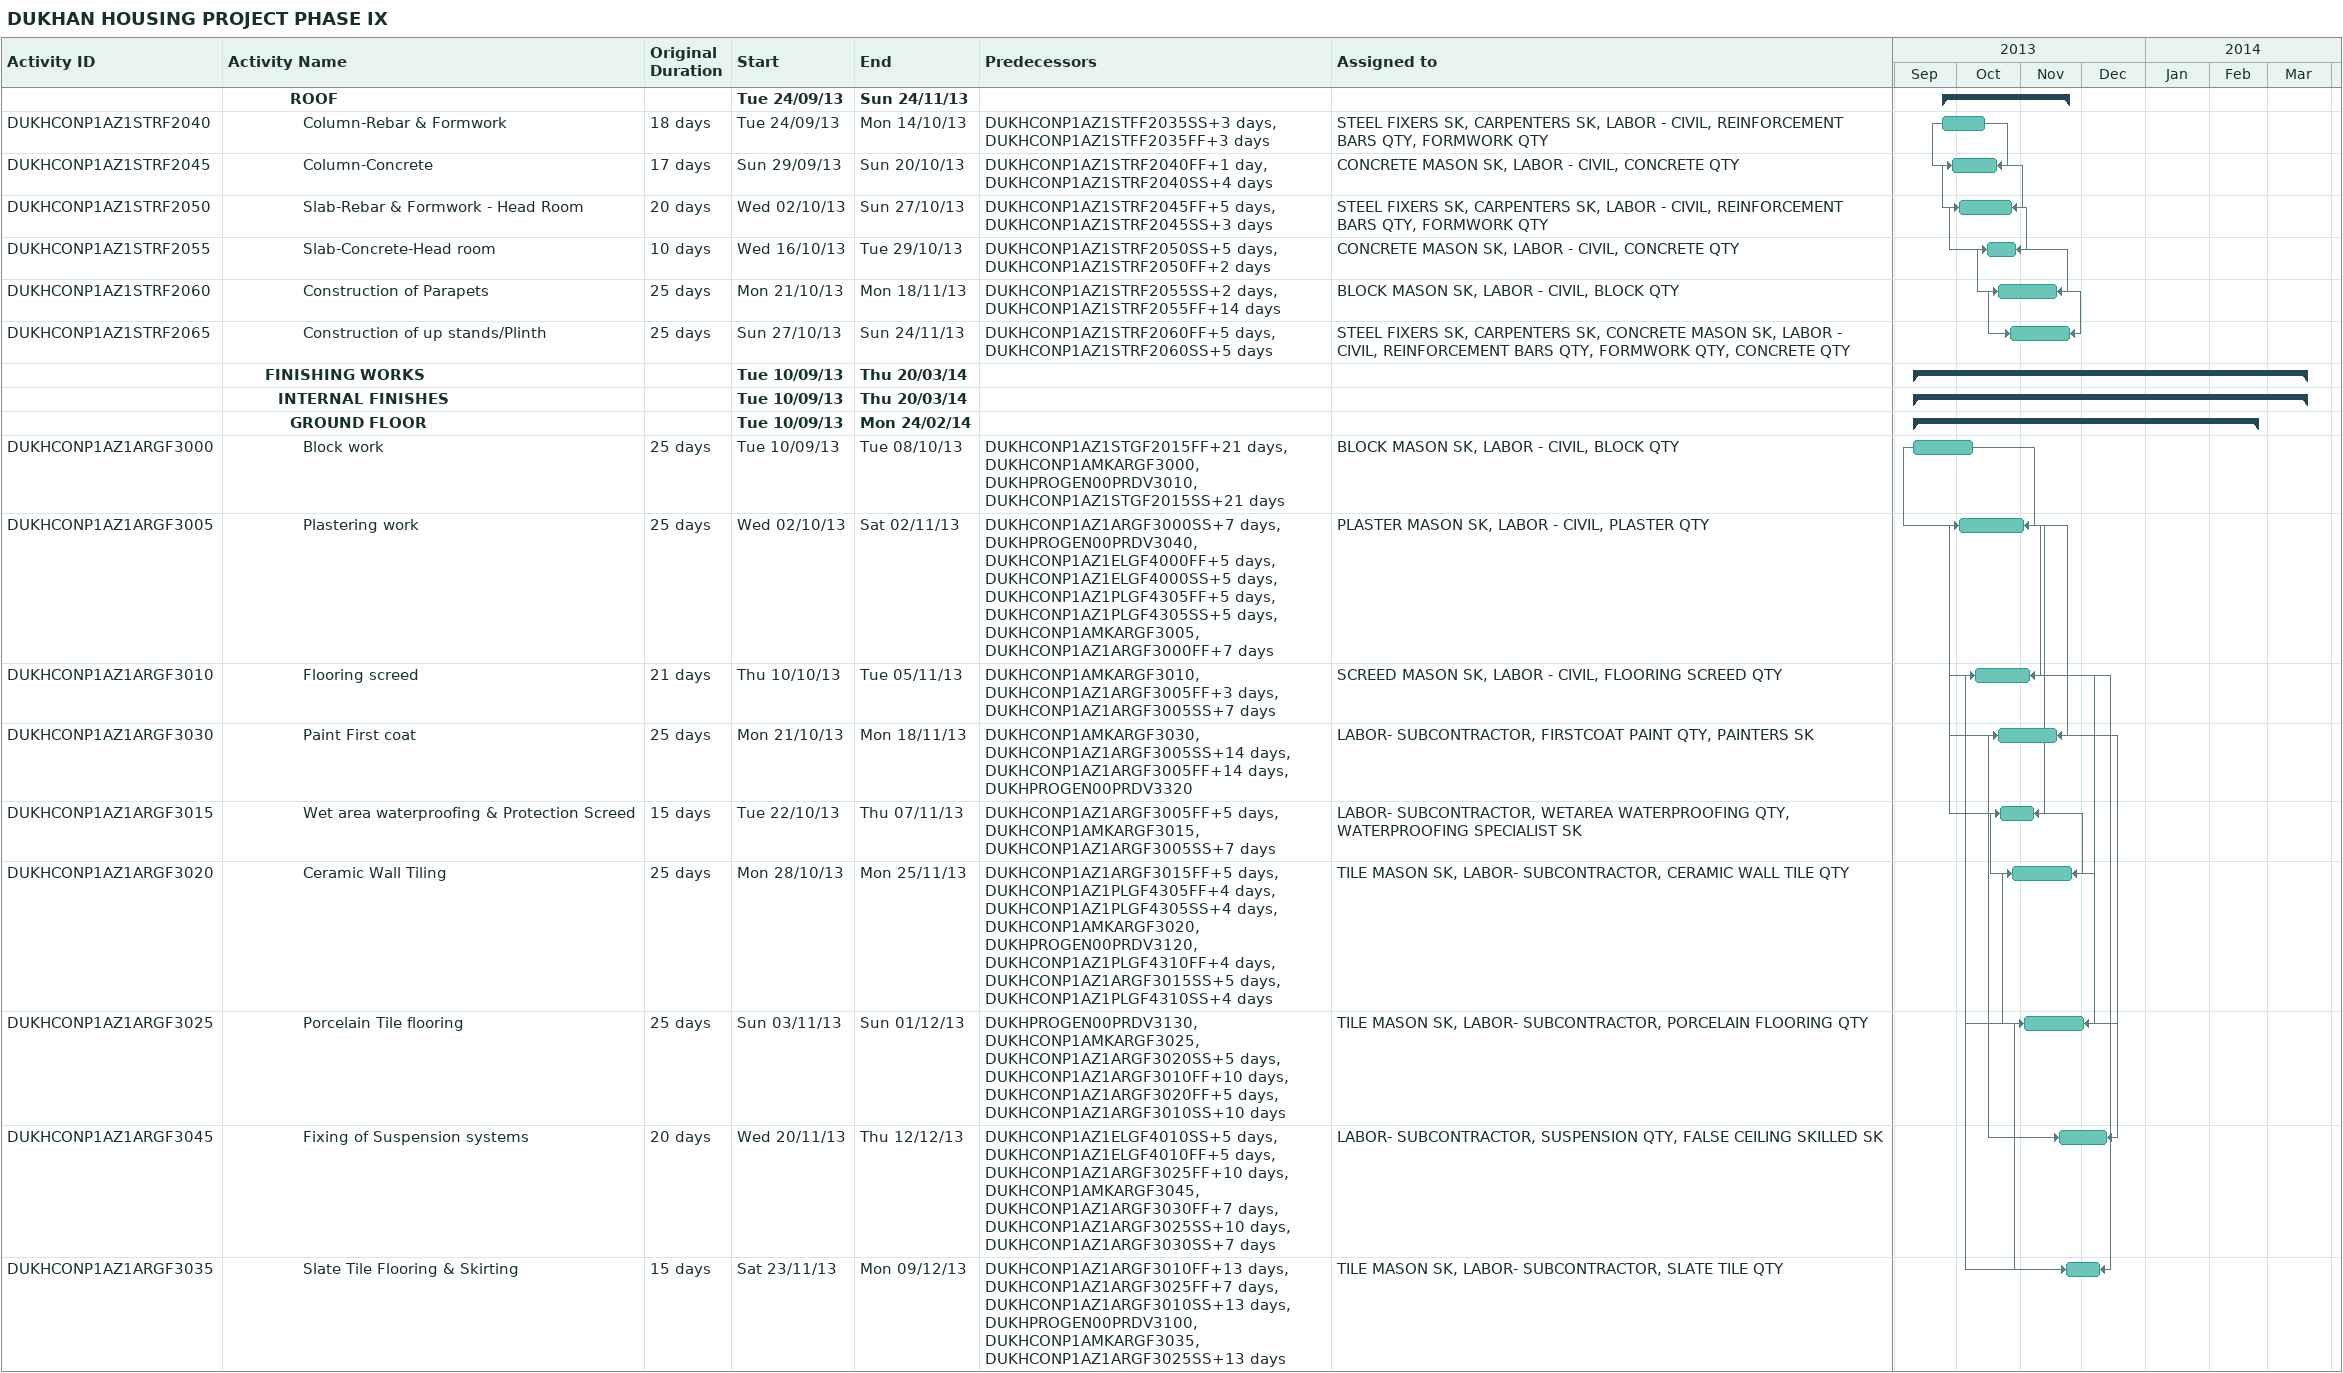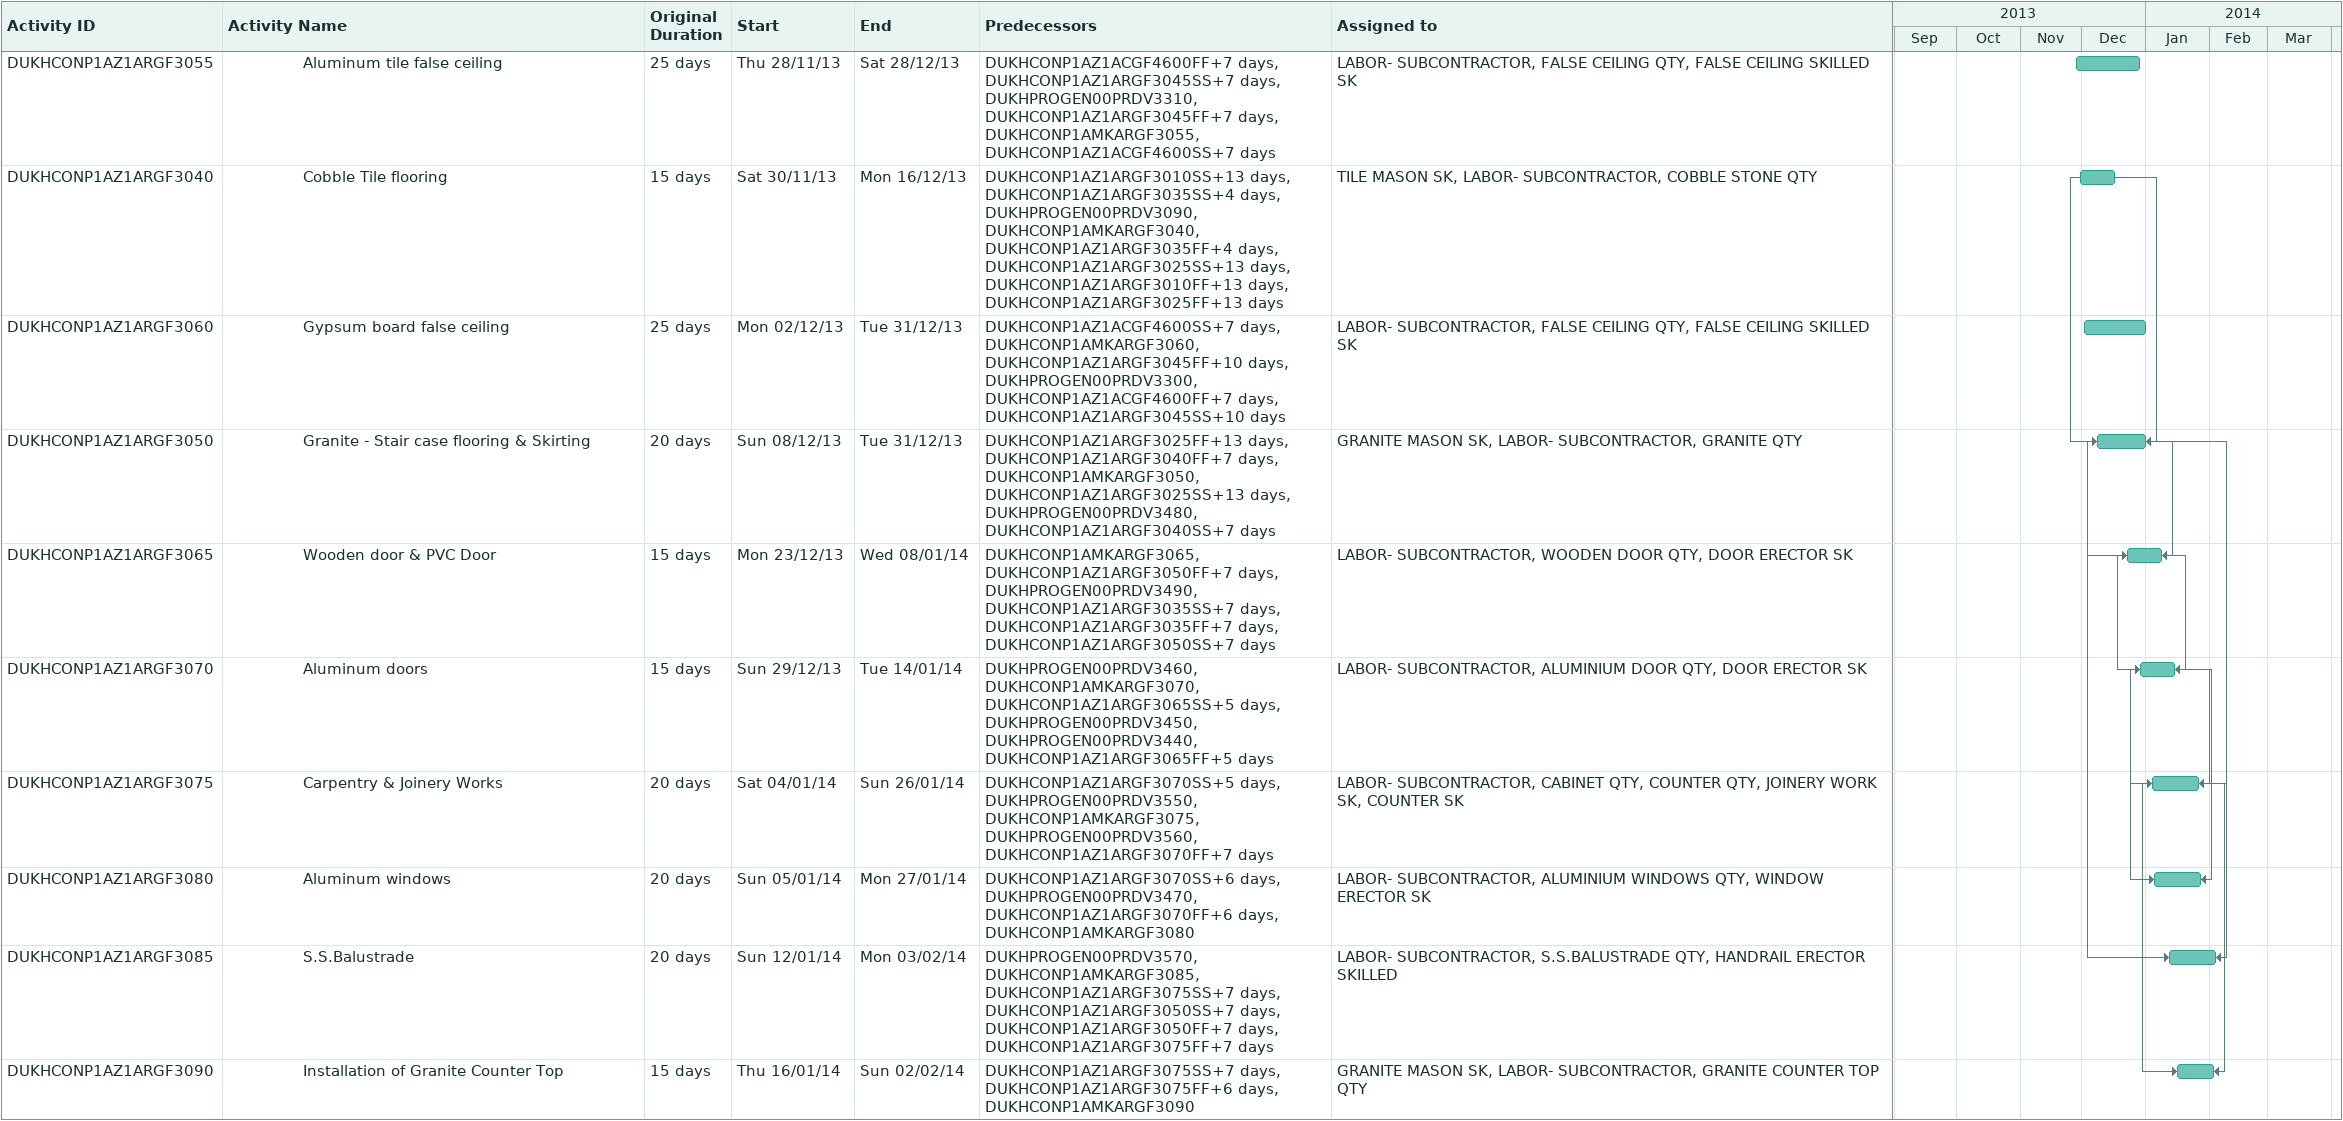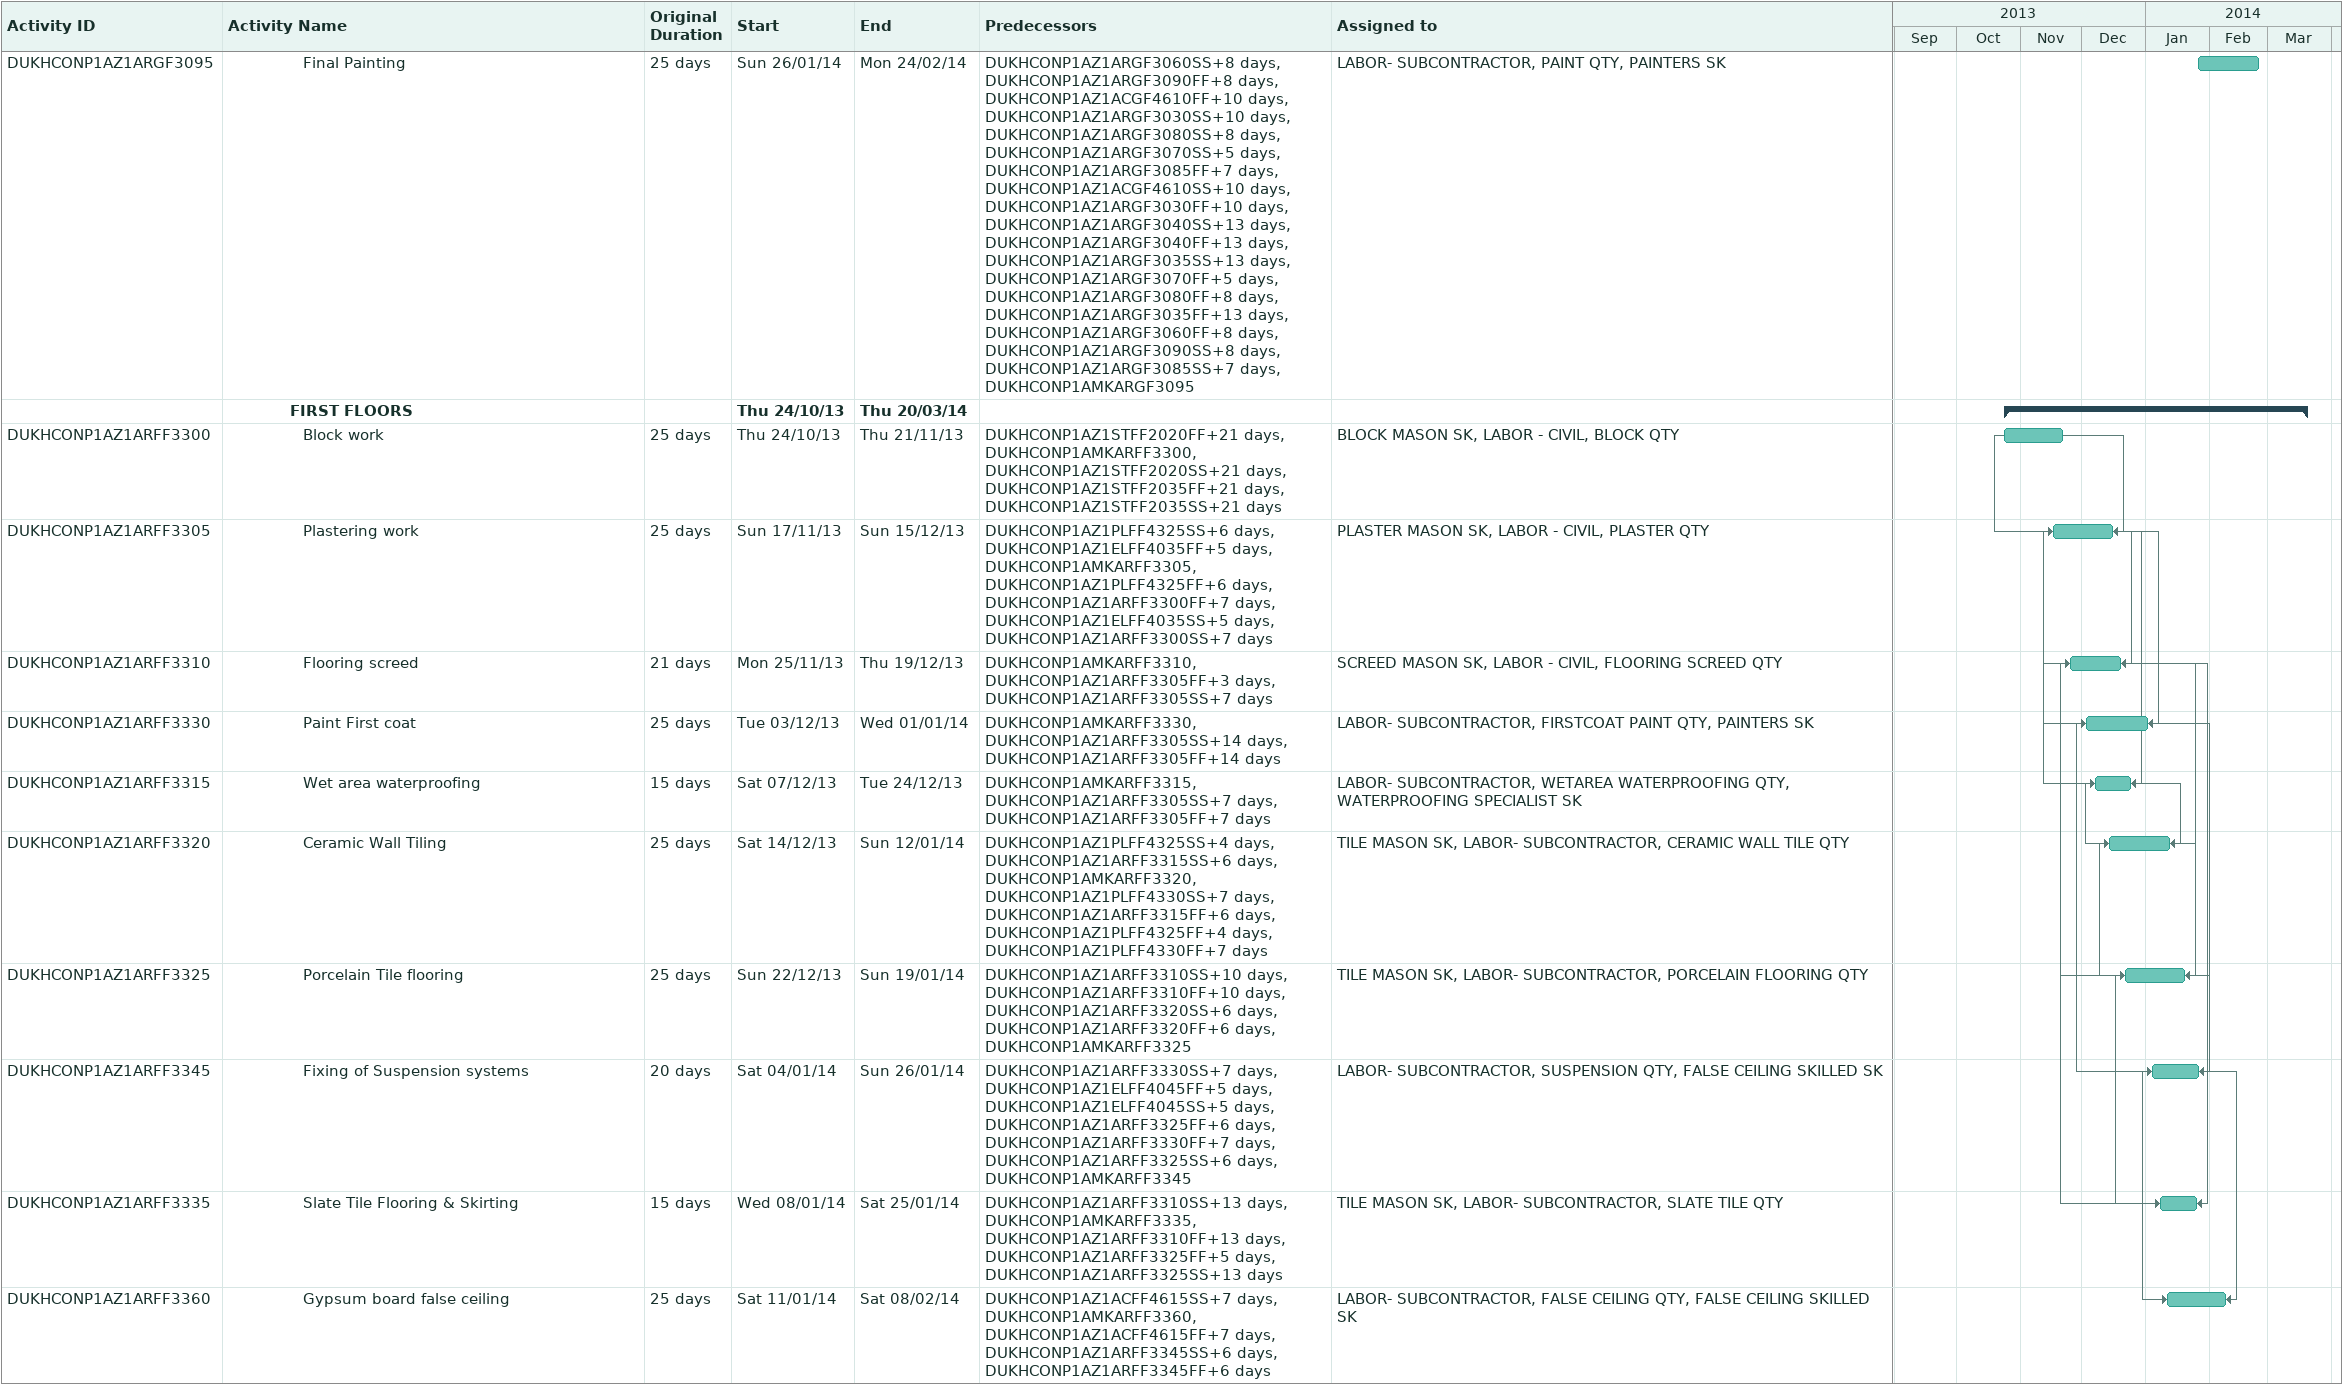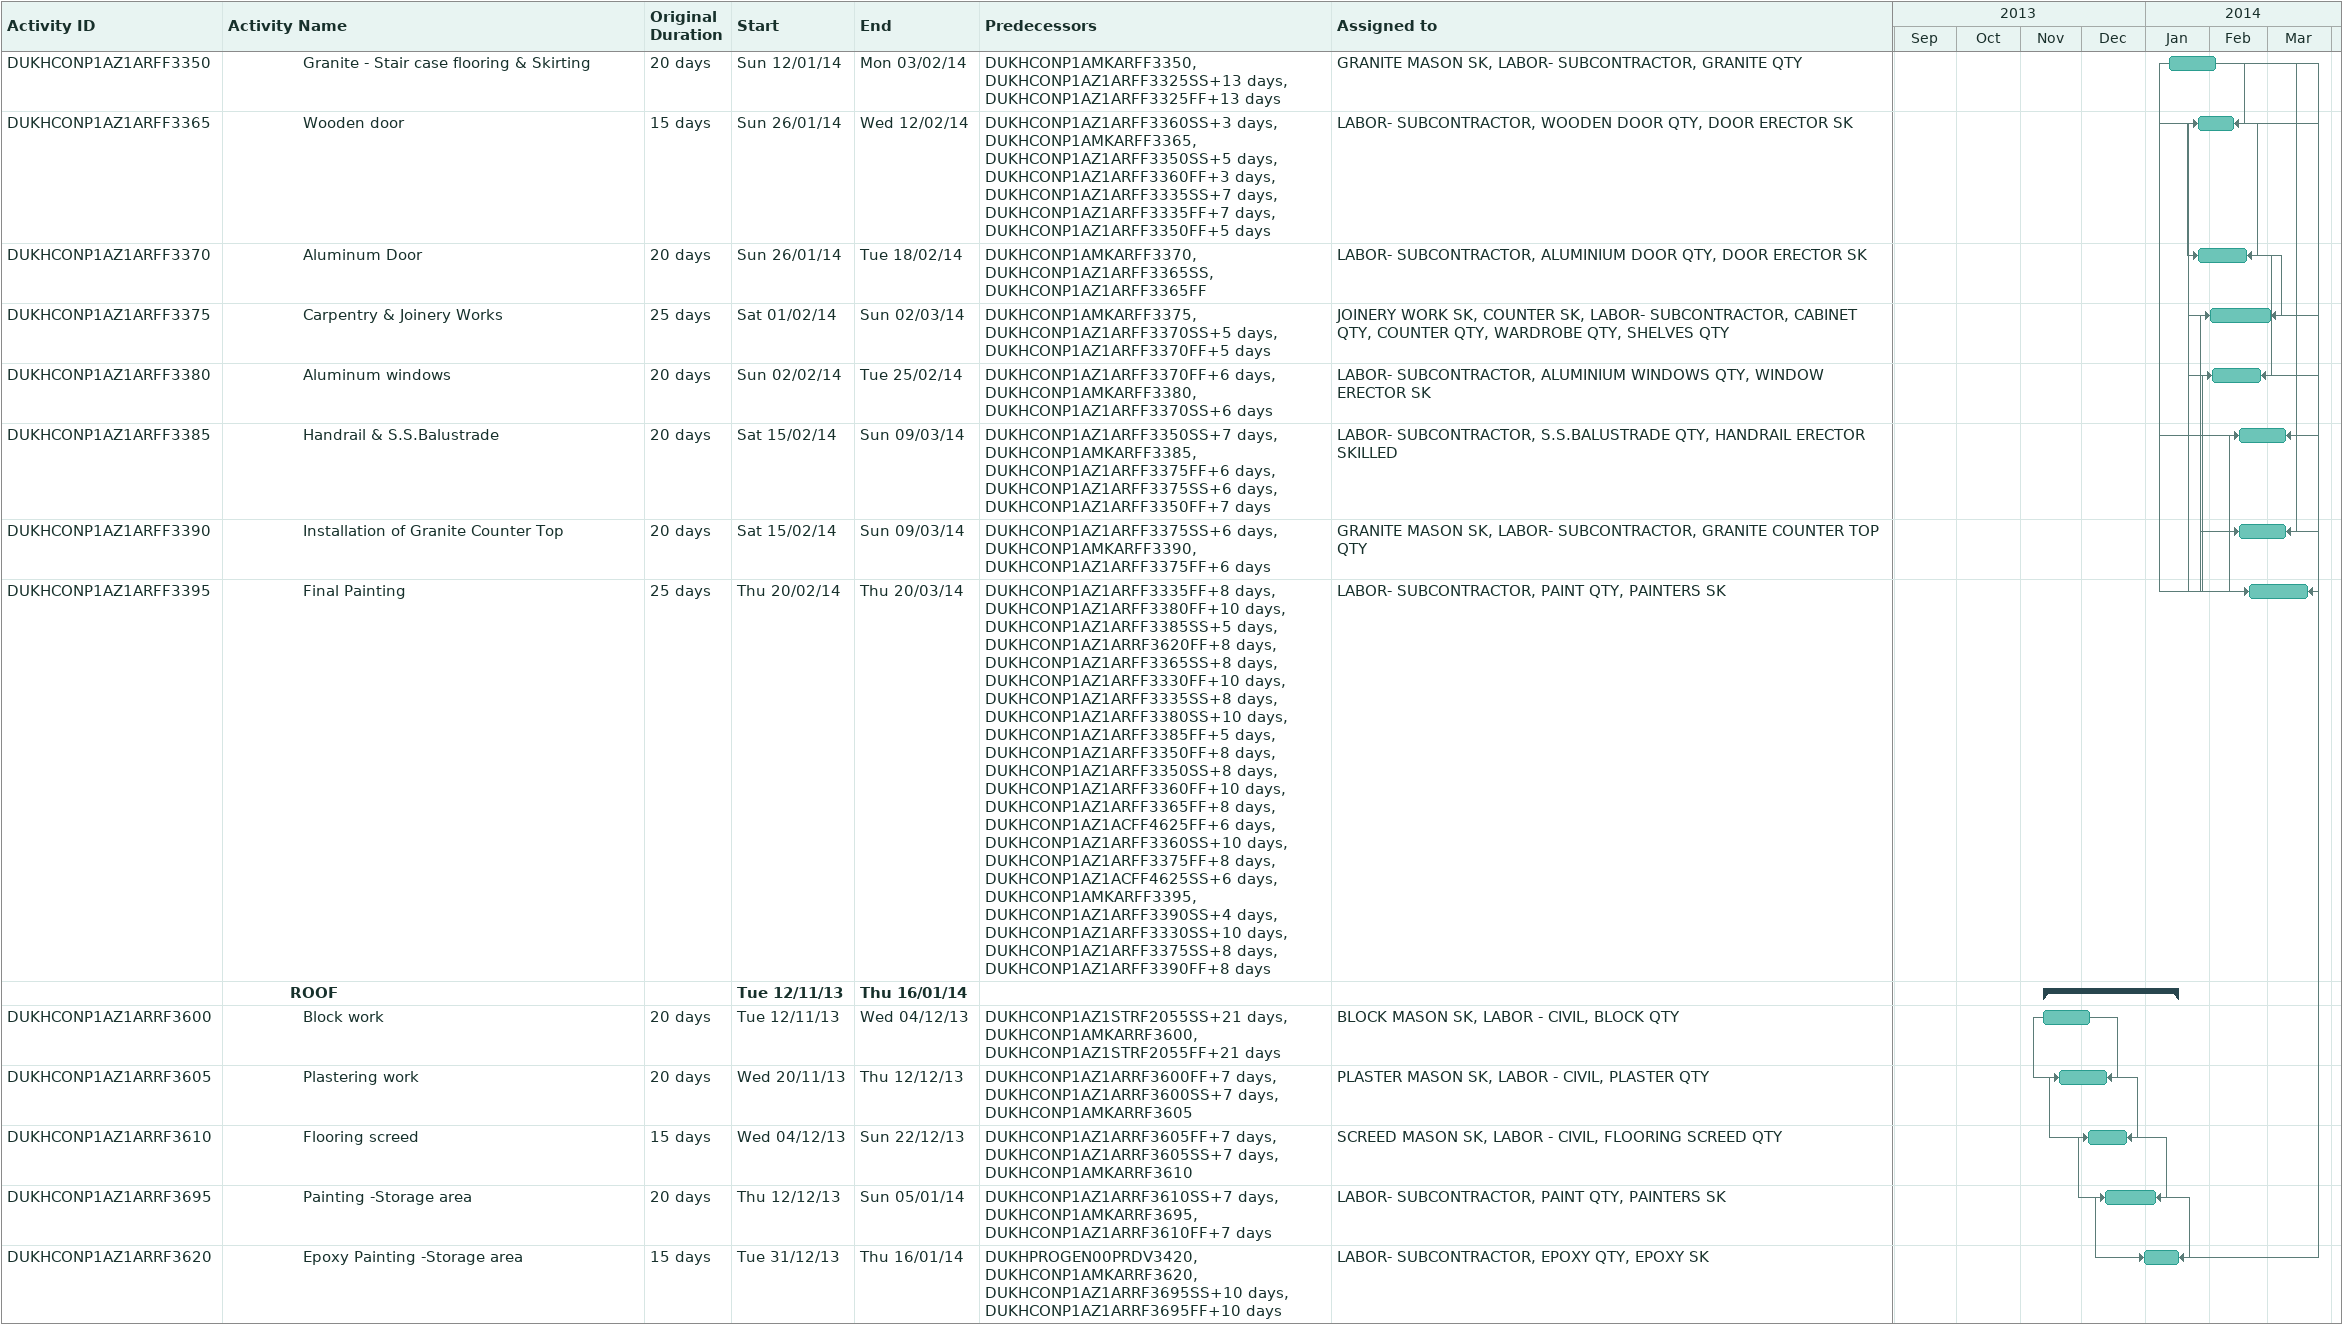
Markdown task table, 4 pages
DUKHAN HOUSING PROJECT PHASE IX

| ID | Level | Task | Original duration | Start | Finish | Predecessors | Resources |
|---|---|---|---|---|---|---|---|
|  | 6 | **ROOF** |  | 2013-09-24 | 2013-11-24 |  |  |
| DUKHCONP1AZ1STRF2040 | 7 | Column-Rebar & Formwork | 18d | 2013-09-24 | 2013-10-14 | DUKHCONP1AZ1STFF2035SS+3d, DUKHCONP1AZ1STFF2035FF+3d | STEEL FIXERS SK, CARPENTERS SK, LABOR - CIVIL, REINFORCEMENT BARS QTY, FORMWORK QTY |
| DUKHCONP1AZ1STRF2045 | 7 | Column-Concrete | 17d | 2013-09-29 | 2013-10-20 | DUKHCONP1AZ1STRF2040FF+1d, DUKHCONP1AZ1STRF2040SS+4d | CONCRETE MASON SK, LABOR - CIVIL, CONCRETE QTY |
| DUKHCONP1AZ1STRF2050 | 7 | Slab-Rebar & Formwork - Head Room | 20d | 2013-10-02 | 2013-10-27 | DUKHCONP1AZ1STRF2045FF+5d, DUKHCONP1AZ1STRF2045SS+3d | STEEL FIXERS SK, CARPENTERS SK, LABOR - CIVIL, REINFORCEMENT BARS QTY, FORMWORK QTY |
| DUKHCONP1AZ1STRF2055 | 7 | Slab-Concrete-Head room | 10d | 2013-10-16 | 2013-10-29 | DUKHCONP1AZ1STRF2050SS+5d, DUKHCONP1AZ1STRF2050FF+2d | CONCRETE MASON SK, LABOR - CIVIL, CONCRETE QTY |
| DUKHCONP1AZ1STRF2060 | 7 | Construction of Parapets | 25d | 2013-10-21 | 2013-11-18 | DUKHCONP1AZ1STRF2055SS+2d, DUKHCONP1AZ1STRF2055FF+14d | BLOCK MASON SK, LABOR - CIVIL, BLOCK QTY |
| DUKHCONP1AZ1STRF2065 | 7 | Construction of up stands/Plinth | 25d | 2013-10-27 | 2013-11-24 | DUKHCONP1AZ1STRF2060FF+5d, DUKHCONP1AZ1STRF2060SS+5d | STEEL FIXERS SK, CARPENTERS SK, CONCRETE MASON SK, LABOR - CIVIL, REINFORCEMENT BARS QTY, FORMWORK QTY, CONCRETE QTY |
|  | 4 | **FINISHING WORKS** |  | 2013-09-10 | 2014-03-20 |  |  |
|  | 5 | **INTERNAL FINISHES** |  | 2013-09-10 | 2014-03-20 |  |  |
|  | 6 | **GROUND FLOOR** |  | 2013-09-10 | 2014-02-24 |  |  |
| DUKHCONP1AZ1ARGF3000 | 7 | Block work | 25d | 2013-09-10 | 2013-10-08 | DUKHCONP1AZ1STGF2015FF+21d, DUKHCONP1AMKARGF3000, DUKHPROGEN00PRDV3010, DUKHCONP1AZ1STGF2015SS+21d | BLOCK MASON SK, LABOR - CIVIL, BLOCK QTY |
| DUKHCONP1AZ1ARGF3005 | 7 | Plastering work | 25d | 2013-10-02 | 2013-11-02 | DUKHCONP1AZ1ARGF3000SS+7d, DUKHPROGEN00PRDV3040, DUKHCONP1AZ1ELGF4000FF+5d, DUKHCONP1AZ1ELGF4000SS+5d, DUKHCONP1AZ1PLGF4305FF+5d, DUKHCONP1AZ1PLGF4305SS+5d, DUKHCONP1AMKARGF3005, DUKHCONP1AZ1ARGF3000FF+7d | PLASTER MASON SK, LABOR - CIVIL, PLASTER QTY |
| DUKHCONP1AZ1ARGF3010 | 7 | Flooring screed | 21d | 2013-10-10 | 2013-11-05 | DUKHCONP1AMKARGF3010, DUKHCONP1AZ1ARGF3005FF+3d, DUKHCONP1AZ1ARGF3005SS+7d | SCREED MASON SK, LABOR - CIVIL, FLOORING SCREED QTY |
| DUKHCONP1AZ1ARGF3030 | 7 | Paint First coat | 25d | 2013-10-21 | 2013-11-18 | DUKHCONP1AMKARGF3030, DUKHCONP1AZ1ARGF3005SS+14d, DUKHCONP1AZ1ARGF3005FF+14d, DUKHPROGEN00PRDV3320 | LABOR- SUBCONTRACTOR, FIRSTCOAT PAINT QTY, PAINTERS SK |
| DUKHCONP1AZ1ARGF3015 | 7 | Wet area waterproofing & Protection Screed | 15d | 2013-10-22 | 2013-11-07 | DUKHCONP1AZ1ARGF3005FF+5d, DUKHCONP1AMKARGF3015, DUKHCONP1AZ1ARGF3005SS+7d | LABOR- SUBCONTRACTOR, WETAREA WATERPROOFING QTY, WATERPROOFING SPECIALIST SK |
| DUKHCONP1AZ1ARGF3020 | 7 | Ceramic Wall Tiling | 25d | 2013-10-28 | 2013-11-25 | DUKHCONP1AZ1ARGF3015FF+5d, DUKHCONP1AZ1PLGF4305FF+4d, DUKHCONP1AZ1PLGF4305SS+4d, DUKHCONP1AMKARGF3020, DUKHPROGEN00PRDV3120, DUKHCONP1AZ1PLGF4310FF+4d, DUKHCONP1AZ1ARGF3015SS+5d, DUKHCONP1AZ1PLGF4310SS+4d | TILE MASON SK, LABOR- SUBCONTRACTOR, CERAMIC WALL TILE QTY |
| DUKHCONP1AZ1ARGF3025 | 7 | Porcelain Tile flooring | 25d | 2013-11-03 | 2013-12-01 | DUKHPROGEN00PRDV3130, DUKHCONP1AMKARGF3025, DUKHCONP1AZ1ARGF3020SS+5d, DUKHCONP1AZ1ARGF3010FF+10d, DUKHCONP1AZ1ARGF3020FF+5d, DUKHCONP1AZ1ARGF3010SS+10d | TILE MASON SK, LABOR- SUBCONTRACTOR, PORCELAIN FLOORING QTY |
| DUKHCONP1AZ1ARGF3045 | 7 | Fixing of Suspension systems | 20d | 2013-11-20 | 2013-12-12 | DUKHCONP1AZ1ELGF4010SS+5d, DUKHCONP1AZ1ELGF4010FF+5d, DUKHCONP1AZ1ARGF3025FF+10d, DUKHCONP1AMKARGF3045, DUKHCONP1AZ1ARGF3030FF+7d, DUKHCONP1AZ1ARGF3025SS+10d, DUKHCONP1AZ1ARGF3030SS+7d | LABOR- SUBCONTRACTOR, SUSPENSION QTY, FALSE CEILING SKILLED SK |
| DUKHCONP1AZ1ARGF3035 | 7 | Slate Tile Flooring & Skirting | 15d | 2013-11-23 | 2013-12-09 | DUKHCONP1AZ1ARGF3010FF+13d, DUKHCONP1AZ1ARGF3025FF+7d, DUKHCONP1AZ1ARGF3010SS+13d, DUKHPROGEN00PRDV3100, DUKHCONP1AMKARGF3035, DUKHCONP1AZ1ARGF3025SS+13d | TILE MASON SK, LABOR- SUBCONTRACTOR, SLATE TILE QTY |
| DUKHCONP1AZ1ARGF3055 | 7 | Aluminum tile false ceiling | 25d | 2013-11-28 | 2013-12-28 | DUKHCONP1AZ1ACGF4600FF+7d, DUKHCONP1AZ1ARGF3045SS+7d, DUKHPROGEN00PRDV3310, DUKHCONP1AZ1ARGF3045FF+7d, DUKHCONP1AMKARGF3055, DUKHCONP1AZ1ACGF4600SS+7d | LABOR- SUBCONTRACTOR, FALSE CEILING QTY, FALSE CEILING SKILLED SK |
| DUKHCONP1AZ1ARGF3040 | 7 | Cobble Tile flooring | 15d | 2013-11-30 | 2013-12-16 | DUKHCONP1AZ1ARGF3010SS+13d, DUKHCONP1AZ1ARGF3035SS+4d, DUKHPROGEN00PRDV3090, DUKHCONP1AMKARGF3040, DUKHCONP1AZ1ARGF3035FF+4d, DUKHCONP1AZ1ARGF3025SS+13d, DUKHCONP1AZ1ARGF3010FF+13d, DUKHCONP1AZ1ARGF3025FF+13d | TILE MASON SK, LABOR- SUBCONTRACTOR, COBBLE STONE QTY |
| DUKHCONP1AZ1ARGF3060 | 7 | Gypsum board false ceiling | 25d | 2013-12-02 | 2013-12-31 | DUKHCONP1AZ1ACGF4600SS+7d, DUKHCONP1AMKARGF3060, DUKHCONP1AZ1ARGF3045FF+10d, DUKHPROGEN00PRDV3300, DUKHCONP1AZ1ACGF4600FF+7d, DUKHCONP1AZ1ARGF3045SS+10d | LABOR- SUBCONTRACTOR, FALSE CEILING QTY, FALSE CEILING SKILLED SK |
| DUKHCONP1AZ1ARGF3050 | 7 | Granite - Stair case flooring & Skirting | 20d | 2013-12-08 | 2013-12-31 | DUKHCONP1AZ1ARGF3025FF+13d, DUKHCONP1AZ1ARGF3040FF+7d, DUKHCONP1AMKARGF3050, DUKHCONP1AZ1ARGF3025SS+13d, DUKHPROGEN00PRDV3480, DUKHCONP1AZ1ARGF3040SS+7d | GRANITE MASON SK, LABOR- SUBCONTRACTOR, GRANITE QTY |
| DUKHCONP1AZ1ARGF3065 | 7 | Wooden door & PVC Door | 15d | 2013-12-23 | 2014-01-08 | DUKHCONP1AMKARGF3065, DUKHCONP1AZ1ARGF3050FF+7d, DUKHPROGEN00PRDV3490, DUKHCONP1AZ1ARGF3035SS+7d, DUKHCONP1AZ1ARGF3035FF+7d, DUKHCONP1AZ1ARGF3050SS+7d | LABOR- SUBCONTRACTOR, WOODEN DOOR QTY, DOOR ERECTOR SK |
| DUKHCONP1AZ1ARGF3070 | 7 | Aluminum doors | 15d | 2013-12-29 | 2014-01-14 | DUKHPROGEN00PRDV3460, DUKHCONP1AMKARGF3070, DUKHCONP1AZ1ARGF3065SS+5d, DUKHPROGEN00PRDV3450, DUKHPROGEN00PRDV3440, DUKHCONP1AZ1ARGF3065FF+5d | LABOR- SUBCONTRACTOR, ALUMINIUM DOOR QTY, DOOR ERECTOR SK |
| DUKHCONP1AZ1ARGF3075 | 7 | Carpentry & Joinery Works | 20d | 2014-01-04 | 2014-01-26 | DUKHCONP1AZ1ARGF3070SS+5d, DUKHPROGEN00PRDV3550, DUKHCONP1AMKARGF3075, DUKHPROGEN00PRDV3560, DUKHCONP1AZ1ARGF3070FF+7d | LABOR- SUBCONTRACTOR, CABINET QTY, COUNTER QTY, JOINERY WORK SK, COUNTER SK |
| DUKHCONP1AZ1ARGF3080 | 7 | Aluminum windows | 20d | 2014-01-05 | 2014-01-27 | DUKHCONP1AZ1ARGF3070SS+6d, DUKHPROGEN00PRDV3470, DUKHCONP1AZ1ARGF3070FF+6d, DUKHCONP1AMKARGF3080 | LABOR- SUBCONTRACTOR, ALUMINIUM WINDOWS QTY, WINDOW ERECTOR SK |
| DUKHCONP1AZ1ARGF3085 | 7 | S.S.Balustrade | 20d | 2014-01-12 | 2014-02-03 | DUKHPROGEN00PRDV3570, DUKHCONP1AMKARGF3085, DUKHCONP1AZ1ARGF3075SS+7d, DUKHCONP1AZ1ARGF3050SS+7d, DUKHCONP1AZ1ARGF3050FF+7d, DUKHCONP1AZ1ARGF3075FF+7d | LABOR- SUBCONTRACTOR, S.S.BALUSTRADE QTY, HANDRAIL ERECTOR SKILLED |
| DUKHCONP1AZ1ARGF3090 | 7 | Installation of Granite Counter Top | 15d | 2014-01-16 | 2014-02-02 | DUKHCONP1AZ1ARGF3075SS+7d, DUKHCONP1AZ1ARGF3075FF+6d, DUKHCONP1AMKARGF3090 | GRANITE MASON SK, LABOR- SUBCONTRACTOR, GRANITE COUNTER TOP QTY |
| DUKHCONP1AZ1ARGF3095 | 7 | Final Painting | 25d | 2014-01-26 | 2014-02-24 | DUKHCONP1AZ1ARGF3060SS+8d, DUKHCONP1AZ1ARGF3090FF+8d, DUKHCONP1AZ1ACGF4610FF+10d, DUKHCONP1AZ1ARGF3030SS+10d, DUKHCONP1AZ1ARGF3080SS+8d, DUKHCONP1AZ1ARGF3070SS+5d, DUKHCONP1AZ1ARGF3085FF+7d, DUKHCONP1AZ1ACGF4610SS+10d, DUKHCONP1AZ1ARGF3030FF+10d, DUKHCONP1AZ1ARGF3040SS+13d, DUKHCONP1AZ1ARGF3040FF+13d, DUKHCONP1AZ1ARGF3035SS+13d, DUKHCONP1AZ1ARGF3070FF+5d, DUKHCONP1AZ1ARGF3080FF+8d, DUKHCONP1AZ1ARGF3035FF+13d, DUKHCONP1AZ1ARGF3060FF+8d, DUKHCONP1AZ1ARGF3090SS+8d, DUKHCONP1AZ1ARGF3085SS+7d, DUKHCONP1AMKARGF3095 | LABOR- SUBCONTRACTOR, PAINT QTY, PAINTERS SK |
|  | 6 | **FIRST FLOORS** |  | 2013-10-24 | 2014-03-20 |  |  |
| DUKHCONP1AZ1ARFF3300 | 7 | Block work | 25d | 2013-10-24 | 2013-11-21 | DUKHCONP1AZ1STFF2020FF+21d, DUKHCONP1AMKARFF3300, DUKHCONP1AZ1STFF2020SS+21d, DUKHCONP1AZ1STFF2035FF+21d, DUKHCONP1AZ1STFF2035SS+21d | BLOCK MASON SK, LABOR - CIVIL, BLOCK QTY |
| DUKHCONP1AZ1ARFF3305 | 7 | Plastering work | 25d | 2013-11-17 | 2013-12-15 | DUKHCONP1AZ1PLFF4325SS+6d, DUKHCONP1AZ1ELFF4035FF+5d, DUKHCONP1AMKARFF3305, DUKHCONP1AZ1PLFF4325FF+6d, DUKHCONP1AZ1ARFF3300FF+7d, DUKHCONP1AZ1ELFF4035SS+5d, DUKHCONP1AZ1ARFF3300SS+7d | PLASTER MASON SK, LABOR - CIVIL, PLASTER QTY |
| DUKHCONP1AZ1ARFF3310 | 7 | Flooring screed | 21d | 2013-11-25 | 2013-12-19 | DUKHCONP1AMKARFF3310, DUKHCONP1AZ1ARFF3305FF+3d, DUKHCONP1AZ1ARFF3305SS+7d | SCREED MASON SK, LABOR - CIVIL, FLOORING SCREED QTY |
| DUKHCONP1AZ1ARFF3330 | 7 | Paint First coat | 25d | 2013-12-03 | 2014-01-01 | DUKHCONP1AMKARFF3330, DUKHCONP1AZ1ARFF3305SS+14d, DUKHCONP1AZ1ARFF3305FF+14d | LABOR- SUBCONTRACTOR, FIRSTCOAT PAINT QTY, PAINTERS SK |
| DUKHCONP1AZ1ARFF3315 | 7 | Wet area waterproofing | 15d | 2013-12-07 | 2013-12-24 | DUKHCONP1AMKARFF3315, DUKHCONP1AZ1ARFF3305SS+7d, DUKHCONP1AZ1ARFF3305FF+7d | LABOR- SUBCONTRACTOR, WETAREA WATERPROOFING QTY, WATERPROOFING SPECIALIST SK |
| DUKHCONP1AZ1ARFF3320 | 7 | Ceramic Wall Tiling | 25d | 2013-12-14 | 2014-01-12 | DUKHCONP1AZ1PLFF4325SS+4d, DUKHCONP1AZ1ARFF3315SS+6d, DUKHCONP1AMKARFF3320, DUKHCONP1AZ1PLFF4330SS+7d, DUKHCONP1AZ1ARFF3315FF+6d, DUKHCONP1AZ1PLFF4325FF+4d, DUKHCONP1AZ1PLFF4330FF+7d | TILE MASON SK, LABOR- SUBCONTRACTOR, CERAMIC WALL TILE QTY |
| DUKHCONP1AZ1ARFF3325 | 7 | Porcelain Tile flooring | 25d | 2013-12-22 | 2014-01-19 | DUKHCONP1AZ1ARFF3310SS+10d, DUKHCONP1AZ1ARFF3310FF+10d, DUKHCONP1AZ1ARFF3320SS+6d, DUKHCONP1AZ1ARFF3320FF+6d, DUKHCONP1AMKARFF3325 | TILE MASON SK, LABOR- SUBCONTRACTOR, PORCELAIN FLOORING QTY |
| DUKHCONP1AZ1ARFF3345 | 7 | Fixing of Suspension systems | 20d | 2014-01-04 | 2014-01-26 | DUKHCONP1AZ1ARFF3330SS+7d, DUKHCONP1AZ1ELFF4045FF+5d, DUKHCONP1AZ1ELFF4045SS+5d, DUKHCONP1AZ1ARFF3325FF+6d, DUKHCONP1AZ1ARFF3330FF+7d, DUKHCONP1AZ1ARFF3325SS+6d, DUKHCONP1AMKARFF3345 | LABOR- SUBCONTRACTOR, SUSPENSION QTY, FALSE CEILING SKILLED SK |
| DUKHCONP1AZ1ARFF3335 | 7 | Slate Tile Flooring & Skirting | 15d | 2014-01-08 | 2014-01-25 | DUKHCONP1AZ1ARFF3310SS+13d, DUKHCONP1AMKARFF3335, DUKHCONP1AZ1ARFF3310FF+13d, DUKHCONP1AZ1ARFF3325FF+5d, DUKHCONP1AZ1ARFF3325SS+13d | TILE MASON SK, LABOR- SUBCONTRACTOR, SLATE TILE QTY |
| DUKHCONP1AZ1ARFF3360 | 7 | Gypsum board false ceiling | 25d | 2014-01-11 | 2014-02-08 | DUKHCONP1AZ1ACFF4615SS+7d, DUKHCONP1AMKARFF3360, DUKHCONP1AZ1ACFF4615FF+7d, DUKHCONP1AZ1ARFF3345SS+6d, DUKHCONP1AZ1ARFF3345FF+6d | LABOR- SUBCONTRACTOR, FALSE CEILING QTY, FALSE CEILING SKILLED SK |
| DUKHCONP1AZ1ARFF3350 | 7 | Granite - Stair case flooring & Skirting | 20d | 2014-01-12 | 2014-02-03 | DUKHCONP1AMKARFF3350, DUKHCONP1AZ1ARFF3325SS+13d, DUKHCONP1AZ1ARFF3325FF+13d | GRANITE MASON SK, LABOR- SUBCONTRACTOR, GRANITE QTY |
| DUKHCONP1AZ1ARFF3365 | 7 | Wooden door | 15d | 2014-01-26 | 2014-02-12 | DUKHCONP1AZ1ARFF3360SS+3d, DUKHCONP1AMKARFF3365, DUKHCONP1AZ1ARFF3350SS+5d, DUKHCONP1AZ1ARFF3360FF+3d, DUKHCONP1AZ1ARFF3335SS+7d, DUKHCONP1AZ1ARFF3335FF+7d, DUKHCONP1AZ1ARFF3350FF+5d | LABOR- SUBCONTRACTOR, WOODEN DOOR QTY, DOOR ERECTOR SK |
| DUKHCONP1AZ1ARFF3370 | 7 | Aluminum Door | 20d | 2014-01-26 | 2014-02-18 | DUKHCONP1AMKARFF3370, DUKHCONP1AZ1ARFF3365SS, DUKHCONP1AZ1ARFF3365FF | LABOR- SUBCONTRACTOR, ALUMINIUM DOOR QTY, DOOR ERECTOR SK |
| DUKHCONP1AZ1ARFF3375 | 7 | Carpentry & Joinery Works | 25d | 2014-02-01 | 2014-03-02 | DUKHCONP1AMKARFF3375, DUKHCONP1AZ1ARFF3370SS+5d, DUKHCONP1AZ1ARFF3370FF+5d | JOINERY WORK SK, COUNTER SK, LABOR- SUBCONTRACTOR, CABINET QTY, COUNTER QTY, WARDROBE QTY, SHELVES QTY |
| DUKHCONP1AZ1ARFF3380 | 7 | Aluminum windows | 20d | 2014-02-02 | 2014-02-25 | DUKHCONP1AZ1ARFF3370FF+6d, DUKHCONP1AMKARFF3380, DUKHCONP1AZ1ARFF3370SS+6d | LABOR- SUBCONTRACTOR, ALUMINIUM WINDOWS QTY, WINDOW ERECTOR SK |
| DUKHCONP1AZ1ARFF3385 | 7 | Handrail & S.S.Balustrade | 20d | 2014-02-15 | 2014-03-09 | DUKHCONP1AZ1ARFF3350SS+7d, DUKHCONP1AMKARFF3385, DUKHCONP1AZ1ARFF3375FF+6d, DUKHCONP1AZ1ARFF3375SS+6d, DUKHCONP1AZ1ARFF3350FF+7d | LABOR- SUBCONTRACTOR, S.S.BALUSTRADE QTY, HANDRAIL ERECTOR SKILLED |
| DUKHCONP1AZ1ARFF3390 | 7 | Installation of Granite Counter Top | 20d | 2014-02-15 | 2014-03-09 | DUKHCONP1AZ1ARFF3375SS+6d, DUKHCONP1AMKARFF3390, DUKHCONP1AZ1ARFF3375FF+6d | GRANITE MASON SK, LABOR- SUBCONTRACTOR, GRANITE COUNTER TOP QTY |
| DUKHCONP1AZ1ARFF3395 | 7 | Final Painting | 25d | 2014-02-20 | 2014-03-20 | DUKHCONP1AZ1ARFF3335FF+8d, DUKHCONP1AZ1ARFF3380FF+10d, DUKHCONP1AZ1ARFF3385SS+5d, DUKHCONP1AZ1ARRF3620FF+8d, DUKHCONP1AZ1ARFF3365SS+8d, DUKHCONP1AZ1ARFF3330FF+10d, DUKHCONP1AZ1ARFF3335SS+8d, DUKHCONP1AZ1ARFF3380SS+10d, DUKHCONP1AZ1ARFF3385FF+5d, DUKHCONP1AZ1ARFF3350FF+8d, DUKHCONP1AZ1ARFF3350SS+8d, DUKHCONP1AZ1ARFF3360FF+10d, DUKHCONP1AZ1ARFF3365FF+8d, DUKHCONP1AZ1ACFF4625FF+6d, DUKHCONP1AZ1ARFF3360SS+10d, DUKHCONP1AZ1ARFF3375FF+8d, DUKHCONP1AZ1ACFF4625SS+6d, DUKHCONP1AMKARFF3395, DUKHCONP1AZ1ARFF3390SS+4d, DUKHCONP1AZ1ARFF3330SS+10d, DUKHCONP1AZ1ARFF3375SS+8d, DUKHCONP1AZ1ARFF3390FF+8d | LABOR- SUBCONTRACTOR, PAINT QTY, PAINTERS SK |
|  | 6 | **ROOF** |  | 2013-11-12 | 2014-01-16 |  |  |
| DUKHCONP1AZ1ARRF3600 | 7 | Block work | 20d | 2013-11-12 | 2013-12-04 | DUKHCONP1AZ1STRF2055SS+21d, DUKHCONP1AMKARRF3600, DUKHCONP1AZ1STRF2055FF+21d | BLOCK MASON SK, LABOR - CIVIL, BLOCK QTY |
| DUKHCONP1AZ1ARRF3605 | 7 | Plastering work | 20d | 2013-11-20 | 2013-12-12 | DUKHCONP1AZ1ARRF3600FF+7d, DUKHCONP1AZ1ARRF3600SS+7d, DUKHCONP1AMKARRF3605 | PLASTER MASON SK, LABOR - CIVIL, PLASTER QTY |
| DUKHCONP1AZ1ARRF3610 | 7 | Flooring screed | 15d | 2013-12-04 | 2013-12-22 | DUKHCONP1AZ1ARRF3605FF+7d, DUKHCONP1AZ1ARRF3605SS+7d, DUKHCONP1AMKARRF3610 | SCREED MASON SK, LABOR - CIVIL, FLOORING SCREED QTY |
| DUKHCONP1AZ1ARRF3695 | 7 | Painting -Storage area | 20d | 2013-12-12 | 2014-01-05 | DUKHCONP1AZ1ARRF3610SS+7d, DUKHCONP1AMKARRF3695, DUKHCONP1AZ1ARRF3610FF+7d | LABOR- SUBCONTRACTOR, PAINT QTY, PAINTERS SK |
| DUKHCONP1AZ1ARRF3620 | 7 | Epoxy Painting -Storage area | 15d | 2013-12-31 | 2014-01-16 | DUKHPROGEN00PRDV3420, DUKHCONP1AMKARRF3620, DUKHCONP1AZ1ARRF3695SS+10d, DUKHCONP1AZ1ARRF3695FF+10d | LABOR- SUBCONTRACTOR, EPOXY QTY, EPOXY SK |
